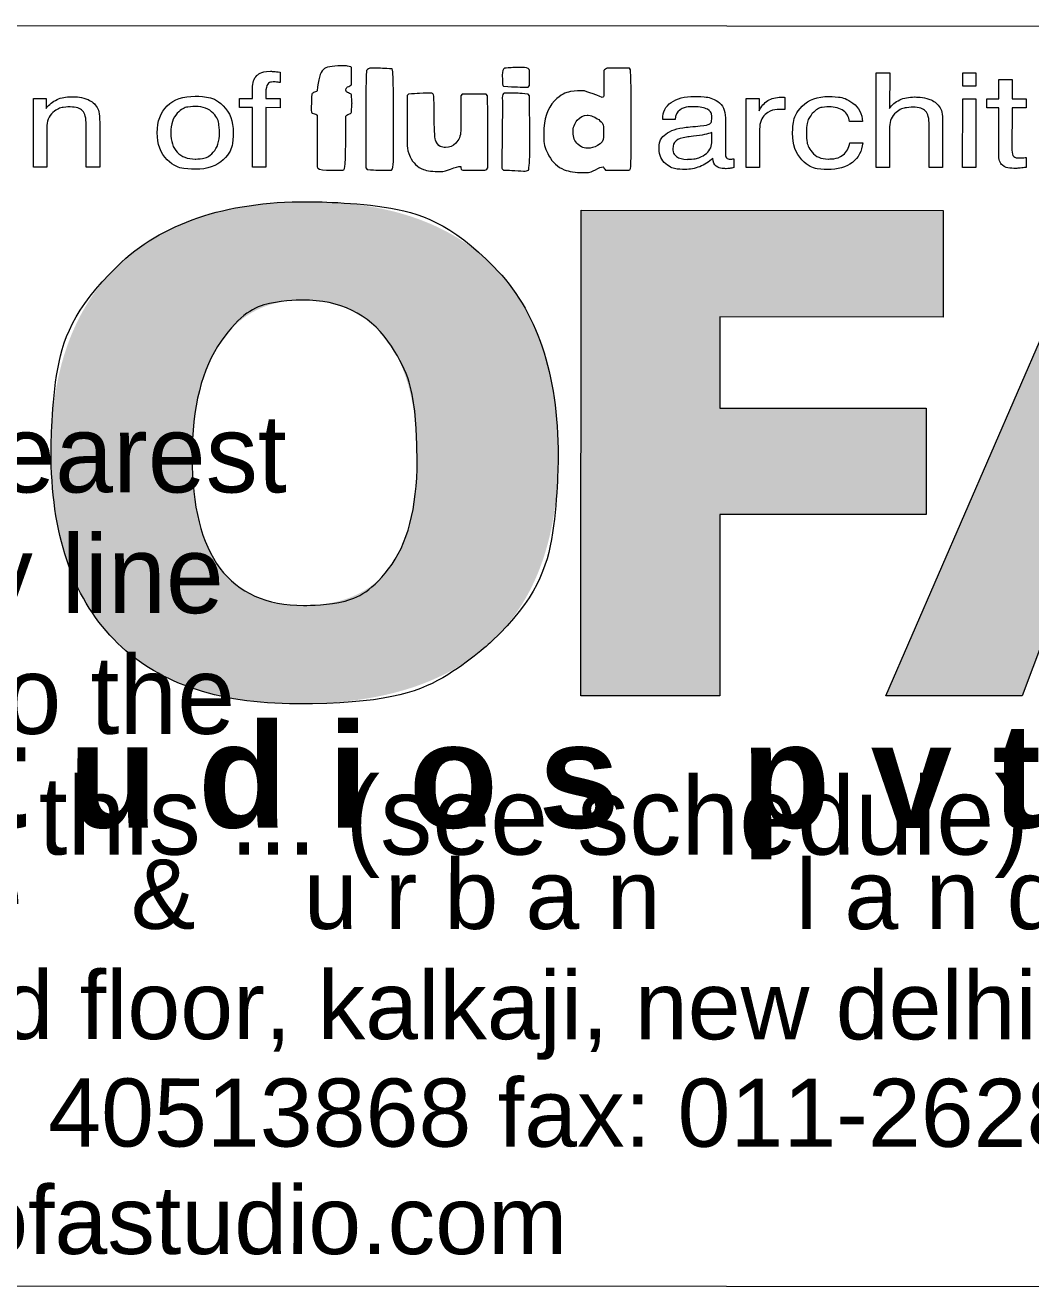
# Model space of a CAD drawing. Header units: millimetres. Extents: x 7675 to 3049577, y -133733 to 101877.
# Drawn here: x 2967256 to 2970612, y 68103 to 72314 of the extents above; entities that cross this region are included whole.
import ezdxf

# ---------------------------------------------------------------- set-up
doc = ezdxf.new("R2010")
doc.units = ezdxf.units.MM
doc.header["$LTSCALE"] = 600
doc.layers.add('ELEV_09_MOFA', color=15, linetype='Continuous', lineweight=9)
doc.layers.add('S-QUERY-TEXT', color=7, linetype='Continuous')

# ---------------------------------------------------------------- blocks, each defined once
blk = doc.blocks.new('21212')
h = blk.add_hatch(color=256)
edge = h.paths.add_edge_path()
edge.add_spline(control_points=[(3829.9, 1980.8), (4033.2, 2179.3), (4325.3, 2278.2), (4705.4, 2278.2), (4705.4, 2278.2), (5082, 2278.2), (5368.9, 2178.2), (5566.1, 1977.7)], knot_values=[0.375, 0.375, 0.375, 0.375, 0.5, 0.5, 0.5, 0.5001, 0.625, 0.625, 0.625, 0.625], degree=3, periodic=0)
edge.add_spline(control_points=[(5566.1, 1977.7), (5763.3, 1777.2), (5862.1, 1486), (5862.1, 1103.6), (5862.1, 1103.6), (5862.1, 729), (5760.7, 445.1), (5557.5, 251.8), (5557.5, 251.8), (5354.2, 58.5), (5054.7, -37.8), (4658.2, -37.8)], knot_values=[0.625, 0.625, 0.625, 0.625, 0.75, 0.75, 0.75, 0.7501, 0.875, 0.875, 0.875, 0.8751, 1, 1, 1, 1], degree=3, periodic=0)
edge.add_spline(control_points=[(4658.2, -37.8), (4287.6, -37.8), (4005.9, 61.1), (3813.4, 259.6)], knot_values=[0, 0, 0, 0, 0.125, 0.125, 0.125, 0.125], degree=3, periodic=0)
edge.add_spline(control_points=[(3813.4, 259.6), (3620.6, 458), (3524.4, 747.2), (3524.4, 1128), (3524.4, 1128), (3524.4, 1497.9), (3626.2, 1782.4), (3829.9, 1980.8)], knot_values=[0.125, 0.125, 0.125, 0.125, 0.25, 0.25, 0.25, 0.2501, 0.375, 0.375, 0.375, 0.375], degree=3, periodic=0)
edge = h.paths.add_edge_path(flags=16)
edge.add_spline(control_points=[(5077.2, 1635.2), (4987.5, 1761.2), (4856.6, 1824.4), (4683.7, 1824.4), (4683.7, 1824.4), (4522.9, 1824.4), (4397.7, 1761.2), (4308.4, 1634.7)], knot_values=[0.625, 0.625, 0.625, 0.625, 0.75, 0.75, 0.75, 0.7501, 0.875, 0.875, 0.875, 0.875], degree=3, periodic=0)
edge.add_spline(control_points=[(4308.4, 1634.7), (4219.1, 1508.3), (4174.5, 1330.1), (4174.5, 1100.5)], knot_values=[0.875, 0.875, 0.875, 0.875, 1, 1, 1, 1], degree=3, periodic=0)
edge.add_spline(control_points=[(4174.5, 1100.5), (4174.5, 873.1), (4217.4, 702.1), (4303.2, 587.6)], knot_values=[0, 0, 0, 0, 0.125, 0.125, 0.125, 0.125], degree=3, periodic=0)
edge.add_spline(control_points=[(4303.2, 587.6), (4389.4, 473.1), (4517.7, 416.1), (4688.9, 416.1), (4688.9, 416.1), (4862.3, 416.1), (4993.2, 472), (5080.7, 584.5)], knot_values=[0.125, 0.125, 0.125, 0.125, 0.25, 0.25, 0.25, 0.2501, 0.375, 0.375, 0.375, 0.375], degree=3, periodic=0)
edge.add_spline(control_points=[(5080.7, 584.5), (5168.3, 696.9), (5212, 863.7), (5212, 1085.5), (5212, 1085.5), (5212, 1325.9), (5167, 1509.3), (5077.2, 1635.2)], knot_values=[0.375, 0.375, 0.375, 0.375, 0.5, 0.5, 0.5, 0.5001, 0.625, 0.625, 0.625, 0.625], degree=3, periodic=0)
h = blk.add_hatch(color=256)
edge = h.paths.add_edge_path()
edge.add_spline(control_points=[(7637.2, 2238.9), (7637.2, 2238.9), (7637.2, 1747.2), (7637.2, 1747.2)], knot_values=[0.2, 0.2, 0.2, 0.2, 0.3, 0.3, 0.3, 0.3], degree=3, periodic=0)
edge.add_spline(control_points=[(7637.2, 1747.2), (7637.2, 1747.2), (6607.5, 1747.2), (6607.5, 1747.2)], knot_values=[0.3, 0.3, 0.3, 0.3, 0.4, 0.4, 0.4, 0.4], degree=3, periodic=0)
edge.add_spline(control_points=[(6607.5, 1747.2), (6607.5, 1747.2), (6607.5, 1326.4), (6607.5, 1326.4)], knot_values=[0.4, 0.4, 0.4, 0.4, 0.5, 0.5, 0.5, 0.5], degree=3, periodic=0)
edge.add_spline(control_points=[(6607.5, 1326.4), (6607.5, 1326.4), (7558.4, 1326.4), (7558.4, 1326.4)], knot_values=[0.5, 0.5, 0.5, 0.5, 0.6, 0.6, 0.6, 0.6], degree=3, periodic=0)
edge.add_spline(control_points=[(7558.4, 1326.4), (7558.4, 1326.4), (7558.4, 836.3), (7558.4, 836.3)], knot_values=[0.6, 0.6, 0.6, 0.6, 0.7, 0.7, 0.7, 0.7], degree=3, periodic=0)
edge.add_spline(control_points=[(7558.4, 836.3), (7558.4, 836.3), (6607.5, 836.3), (6607.5, 836.3)], knot_values=[0.7, 0.7, 0.7, 0.7, 0.8, 0.8, 0.8, 0.8], degree=3, periodic=0)
edge.add_spline(control_points=[(6607.5, 836.3), (6607.5, 836.3), (6607.5, 0), (6607.5, 0)], knot_values=[0.8, 0.8, 0.8, 0.8, 0.9, 0.9, 0.9, 0.9], degree=3, periodic=0)
edge.add_spline(control_points=[(6607.5, 0), (6607.5, 0), (5967.3, 0), (5967.3, 0)], knot_values=[0.9, 0.9, 0.9, 0.9, 1, 1, 1, 1], degree=3, periodic=0)
edge.add_spline(control_points=[(5967.3, 0), (5967.3, 0), (5967.3, 2238.9), (5967.3, 2238.9)], knot_values=[0, 0, 0, 0, 0.1, 0.1, 0.1, 0.1], degree=3, periodic=0)
edge.add_spline(control_points=[(5967.3, 2238.9), (5967.3, 2238.9), (7637.2, 2238.9), (7637.2, 2238.9)], knot_values=[0.1, 0.1, 0.1, 0.1, 0.2, 0.2, 0.2, 0.2], degree=3, periodic=0)
h = blk.add_hatch(color=256)
edge = h.paths.add_edge_path()
edge.add_spline(control_points=[(8153.7, 404.1), (8153.7, 404.1), (8002.5, 0), (8002.5, 0)], knot_values=[0.875, 0.875, 0.875, 0.875, 1, 1, 1, 1], degree=3, periodic=0)
edge.add_spline(control_points=[(8002.5, 0), (8002.5, 0), (7374, 0), (7374, 0)], knot_values=[0, 0, 0, 0, 0.125, 0.125, 0.125, 0.125], degree=3, periodic=0)
edge.add_spline(control_points=[(7374, 0), (7374, 0), (8344.4, 2238.9), (8344.4, 2238.9)], knot_values=[0.125, 0.125, 0.125, 0.125, 0.25, 0.25, 0.25, 0.25], degree=3, periodic=0)
edge.add_spline(control_points=[(8344.4, 2238.9), (8344.4, 2238.9), (9040, 2238.9), (9040, 2238.9)], knot_values=[0.25, 0.25, 0.25, 0.25, 0.375, 0.375, 0.375, 0.375], degree=3, periodic=0)
edge.add_spline(control_points=[(9040, 2238.9), (9040, 2238.9), (9965.8, 0), (9965.8, 0)], knot_values=[0.375, 0.375, 0.375, 0.375, 0.5, 0.5, 0.5, 0.5], degree=3, periodic=0)
edge.add_spline(control_points=[(9965.8, 0), (9965.8, 0), (9267.6, 0), (9267.6, 0)], knot_values=[0.5, 0.5, 0.5, 0.5, 0.625, 0.625, 0.625, 0.625], degree=3, periodic=0)
edge.add_spline(control_points=[(9267.6, 0), (9267.6, 0), (9126.3, 404.1), (9126.3, 404.1)], knot_values=[0.625, 0.625, 0.625, 0.625, 0.75, 0.75, 0.75, 0.75], degree=3, periodic=0)
edge.add_spline(control_points=[(9126.3, 404.1), (9126.3, 404.1), (8153.7, 404.1), (8153.7, 404.1)], knot_values=[0.75, 0.75, 0.75, 0.75, 0.875, 0.875, 0.875, 0.875], degree=3, periodic=0)
edge = h.paths.add_edge_path(flags=16)
edge.add_spline(control_points=[(8340.5, 892.7), (8340.5, 892.7), (8957.7, 892.7), (8957.7, 892.7)], knot_values=[0.666667, 0.666667, 0.666667, 0.666667, 1, 1, 1, 1], degree=3, periodic=0)
edge.add_spline(control_points=[(8957.7, 892.7), (8957.7, 892.7), (8657.8, 1706.2), (8657.8, 1706.2)], knot_values=[0, 0, 0, 0, 0.333333, 0.333333, 0.333333, 0.333333], degree=3, periodic=0)
edge.add_spline(control_points=[(8657.8, 1706.2), (8657.8, 1706.2), (8340.5, 892.7), (8340.5, 892.7)], knot_values=[0.333333, 0.333333, 0.333333, 0.333333, 0.666667, 0.666667, 0.666667, 0.666667], degree=3, periodic=0)
at = {"color": 7}
for points, knots in [([(4452, 2800.8), (4452, 2827.1), (4458.9, 2846.7), (4472.6, 2859.8), (4472.6, 2859.8), (4486.4, 2872.9), (4507, 2879.5), (4534.7, 2879.5), (4534.7, 2879.5), (4539, 2879.5), (4544.5, 2879.2), (4551, 2878.6)], [0.25, 0.25, 0.25, 0.25, 0.3, 0.3, 0.3, 0.325, 0.35, 0.35, 0.35, 0.375, 0.4, 0.4, 0.4, 0.4]), ([(4563.5, 2829.7), (4559, 2830.2), (4555.4, 2830.4), (4552.7, 2830.4), (4552.7, 2830.4), (4538.4, 2830.4), (4528.4, 2827), (4522.7, 2820)], [0.55, 0.55, 0.55, 0.55, 0.6, 0.6, 0.6, 0.625, 0.65, 0.65, 0.65, 0.65]), ([(3551.2, 2748.7), (3570.5, 2757.6), (3593, 2762), (3618.6, 2762), (3618.6, 2762), (3646.1, 2762), (3669.3, 2758.4), (3688.2, 2751.2)], [0.5789474, 0.5789474, 0.5789474, 0.5789474, 0.6315789, 0.6315789, 0.6315789, 0.6578947, 0.6842105, 0.6842105, 0.6842105, 0.6842105]), ([(4059.2, 2720), (4089.9, 2749.6), (4132.8, 2764.4), (4188.2, 2764.4), (4188.2, 2764.4), (4243.8, 2764.4), (4286.9, 2749.6), (4317.6, 2720.1)], [0.125, 0.125, 0.125, 0.125, 0.25, 0.25, 0.25, 0.3125, 0.375, 0.375, 0.375, 0.375]), ([(6382.5, 2736.6), (6408.6, 2755.1), (6444.2, 2764.4), (6489.8, 2764.4), (6489.8, 2764.4), (6538.7, 2764.4), (6574.7, 2756.4), (6597.9, 2740.5)], [0.5483871, 0.5483871, 0.5483871, 0.5483871, 0.58064516, 0.58064516, 0.58064516, 0.59677419, 0.61290323, 0.61290323, 0.61290323, 0.61290323]), ([(6828.1, 2745), (6844.9, 2755.6), (6865.5, 2760.8), (6889.8, 2760.8), (6889.8, 2760.8), (6894.4, 2760.8), (6897.8, 2760.8), (6899.8, 2760.7)], [0.2857143, 0.2857143, 0.2857143, 0.2857143, 0.3571429, 0.3571429, 0.3571429, 0.3928571, 0.4285714, 0.4285714, 0.4285714, 0.4285714]), ([(6987.2, 2719.2), (7017.1, 2749.3), (7058, 2764.4), (7110.1, 2764.4), (7110.1, 2764.4), (7156.2, 2764.4), (7192.9, 2754), (7220.7, 2733.2)], [0.7777778, 0.7777778, 0.7777778, 0.7777778, 0.8333333, 0.8333333, 0.8333333, 0.8611111, 0.8888889, 0.8888889, 0.8888889, 0.8888889]), ([(7436.1, 2748.6), (7455.7, 2757.6), (7478.5, 2762), (7504.8, 2762), (7504.8, 2762), (7532.3, 2762), (7555.5, 2758.4), (7574.4, 2751.2)], [0.5789474, 0.5789474, 0.5789474, 0.5789474, 0.6315789, 0.6315789, 0.6315789, 0.6578947, 0.6842105, 0.6842105, 0.6842105, 0.6842105]), ([(3669.3, 2696.8), (3658.2, 2708.7), (3639.2, 2714.7), (3612.4, 2714.7), (3612.4, 2714.7), (3578, 2714.7), (3551.3, 2706.3), (3532.3, 2689.4)], [0.1052632, 0.1052632, 0.1052632, 0.1052632, 0.1578947, 0.1578947, 0.1578947, 0.1842105, 0.2105263, 0.2105263, 0.2105263, 0.2105263]), ([(4271.6, 2685.8), (4252.4, 2706.6), (4224.8, 2717), (4188.9, 2717), (4188.9, 2717), (4152.4, 2717), (4124.5, 2706.6), (4105.1, 2685.9)], [0.625, 0.625, 0.625, 0.625, 0.75, 0.75, 0.75, 0.8125, 0.875, 0.875, 0.875, 0.875]), ([(4271.6, 2505.9), (4290.7, 2526.7), (4300.2, 2556.7), (4300.2, 2596), (4300.2, 2596), (4300.2, 2635.1), (4290.7, 2665), (4271.6, 2685.8)], [0.375, 0.375, 0.375, 0.375, 0.5, 0.5, 0.5, 0.5625, 0.625, 0.625, 0.625, 0.625]), ([(4317.6, 2720.1), (4348.4, 2690.6), (4363.8, 2649.2), (4363.8, 2596), (4363.8, 2596), (4363.8, 2542.8), (4348.5, 2501.2), (4317.9, 2471.6)], [0.375, 0.375, 0.375, 0.375, 0.5, 0.5, 0.5, 0.5625, 0.625, 0.625, 0.625, 0.625]), ([(6549.5, 2704.9), (6535.9, 2712.9), (6515.2, 2717), (6487.7, 2717), (6487.7, 2717), (6459.3, 2717), (6437.8, 2712), (6423.4, 2702.2)], [0.35483871, 0.35483871, 0.35483871, 0.35483871, 0.38709677, 0.38709677, 0.38709677, 0.40322581, 0.41935484, 0.41935484, 0.41935484, 0.41935484]), ([(6566.7, 2643.5), (6568.9, 2647.3), (6570.1, 2655.7), (6570.1, 2668.5), (6570.1, 2668.5), (6570.1, 2684.7), (6563.2, 2696.8), (6549.5, 2704.9)], [0.29032258, 0.29032258, 0.29032258, 0.29032258, 0.32258065, 0.32258065, 0.32258065, 0.33870968, 0.35483871, 0.35483871, 0.35483871, 0.35483871]), ([(6900.5, 2704.2), (6898.4, 2704.3), (6895.3, 2704.3), (6891.2, 2704.3), (6891.2, 2704.3), (6858.4, 2704.3), (6833.4, 2696.5), (6816.1, 2681)], [0.6428571, 0.6428571, 0.6428571, 0.6428571, 0.7142857, 0.7142857, 0.7142857, 0.75, 0.7857143, 0.7857143, 0.7857143, 0.7857143]), ([(6985.3, 2471.9), (6956.8, 2501.7), (6942.4, 2542.6), (6942.4, 2594.5), (6942.4, 2594.5), (6942.4, 2647.6), (6957.4, 2689.1), (6987.2, 2719.2)], [0.6666667, 0.6666667, 0.6666667, 0.6666667, 0.7222222, 0.7222222, 0.7222222, 0.75, 0.7777778, 0.7777778, 0.7777778, 0.7777778]), ([(7177, 2698.8), (7160.6, 2710.5), (7138.5, 2716.4), (7110.1, 2716.4), (7110.1, 2716.4), (7076.9, 2716.4), (7051.2, 2706), (7033.2, 2685.3), (7033.2, 2685.3), (7015.1, 2664.6), (7006, 2635), (7006, 2596.5), (7006, 2596.5), (7006, 2557.9), (7014.7, 2528.1), (7032.1, 2507.2)], [0.0555556, 0.0555556, 0.0555556, 0.0555556, 0.1111111, 0.1111111, 0.1111111, 0.1388889, 0.1666667, 0.1666667, 0.1666667, 0.1944444, 0.2222222, 0.2222222, 0.2222222, 0.25, 0.2777778, 0.2777778, 0.2777778, 0.2777778]), ([(7555.5, 2696.9), (7544.4, 2708.7), (7525.4, 2714.7), (7498.6, 2714.7), (7498.6, 2714.7), (7465.4, 2714.7), (7438.9, 2706.5), (7419.3, 2690.2)], [0.1052632, 0.1052632, 0.1052632, 0.1052632, 0.1578947, 0.1578947, 0.1578947, 0.1842105, 0.2105263, 0.2105263, 0.2105263, 0.2105263]), ([(6358.3, 2452.6), (6337.3, 2469.5), (6326.8, 2492.8), (6326.8, 2522.5), (6326.8, 2522.5), (6326.8, 2551.4), (6337.1, 2574), (6357.7, 2590.3)], [0.09677419, 0.09677419, 0.09677419, 0.09677419, 0.12903226, 0.12903226, 0.12903226, 0.14516129, 0.16129032, 0.16129032, 0.16129032, 0.16129032]), ([(4105.4, 2505.9), (4124.8, 2485.1), (4152.6, 2474.7), (4188.9, 2474.7), (4188.9, 2474.7), (4224.8, 2474.7), (4252.4, 2485.1), (4271.6, 2505.9)], [0.125, 0.125, 0.125, 0.125, 0.25, 0.25, 0.25, 0.3125, 0.375, 0.375, 0.375, 0.375]), ([(6405.1, 2559.3), (6395.3, 2551), (6390.3, 2539), (6390.3, 2523.2), (6390.3, 2523.2), (6390.3, 2507.4), (6396.1, 2495.3), (6407.4, 2486.8)], [0.3333333, 0.3333333, 0.3333333, 0.3333333, 0.4444444, 0.4444444, 0.4444444, 0.5, 0.5555556, 0.5555556, 0.5555556, 0.5555556]), ([(7032.1, 2507.2), (7049.5, 2486.3), (7074.2, 2475.8), (7106.1, 2475.8), (7106.1, 2475.8), (7134.7, 2475.8), (7157.7, 2482.2), (7174.9, 2495.1)], [0.2777778, 0.2777778, 0.2777778, 0.2777778, 0.3333333, 0.3333333, 0.3333333, 0.3611111, 0.3888889, 0.3888889, 0.3888889, 0.3888889]), ([(7954, 2517), (7954, 2502.7), (7956.4, 2493.3), (7961, 2488.5), (7961, 2488.5), (7965.7, 2483.8), (7974.3, 2481.4), (7986.8, 2481.4), (7986.8, 2481.4), (7990.4, 2481.4), (7994.8, 2481.5), (8000, 2481.7)], [0, 0, 0, 0, 0.05, 0.05, 0.05, 0.075, 0.1, 0.1, 0.1, 0.125, 0.15, 0.15, 0.15, 0.15]), ([(4317.9, 2471.6), (4287.2, 2442), (4244.3, 2427.3), (4188.9, 2427.3), (4188.9, 2427.3), (4133.2, 2427.3), (4090.1, 2442), (4059.4, 2471.5)], [0.625, 0.625, 0.625, 0.625, 0.75, 0.75, 0.75, 0.8125, 0.875, 0.875, 0.875, 0.875]), ([(6514.2, 2440.3), (6492.6, 2431.6), (6469.9, 2427.3), (6445.7, 2427.3), (6445.7, 2427.3), (6408.3, 2427.3), (6379.2, 2435.8), (6358.3, 2452.6)], [0.03225806, 0.03225806, 0.03225806, 0.03225806, 0.06451613, 0.06451613, 0.06451613, 0.08064516, 0.09677419, 0.09677419, 0.09677419, 0.09677419]), ([(6407.4, 2486.8), (6418.8, 2478.3), (6435.1, 2474.1), (6456.2, 2474.1), (6456.2, 2474.1), (6489.4, 2474.1), (6516.4, 2481.2), (6537.6, 2495.7)], [0.5555556, 0.5555556, 0.5555556, 0.5555556, 0.6666667, 0.6666667, 0.6666667, 0.7222222, 0.7777778, 0.7777778, 0.7777778, 0.7777778]), ([(6637.7, 2481.2), (6641.1, 2477.3), (6647.3, 2475.3), (6656.1, 2475.3), (6656.1, 2475.3), (6658, 2475.3), (6660.2, 2475.4), (6662.8, 2475.7)], [0.70967742, 0.70967742, 0.70967742, 0.70967742, 0.74193548, 0.74193548, 0.74193548, 0.75806452, 0.77419355, 0.77419355, 0.77419355, 0.77419355]), ([(7218.1, 2460), (7189.7, 2438.2), (7151.4, 2427.3), (7103.4, 2427.3), (7103.4, 2427.3), (7053.2, 2427.3), (7013.9, 2442.1), (6985.3, 2471.9)], [0.5555556, 0.5555556, 0.5555556, 0.5555556, 0.6111111, 0.6111111, 0.6111111, 0.6388889, 0.6666667, 0.6666667, 0.6666667, 0.6666667]), ([(7992.4, 2434.2), (7984.3, 2433.4), (7977.1, 2432.9), (7970.7, 2432.9), (7970.7, 2432.9), (7941.9, 2432.9), (7921.6, 2437.8), (7909.9, 2447.4)], [0.3, 0.3, 0.3, 0.3, 0.35, 0.35, 0.35, 0.375, 0.4, 0.4, 0.4, 0.4]), ([(6652.6, 2432.1), (6647, 2431.4), (6641.7, 2431.1), (6636.7, 2431.1), (6636.7, 2431.1), (6616.1, 2431.1), (6600.9, 2435), (6590.6, 2442.7)], [0.87096774, 0.87096774, 0.87096774, 0.87096774, 0.90322581, 0.90322581, 0.90322581, 0.91935484, 0.93548387, 0.93548387, 0.93548387, 0.93548387]), ([(3829.9, 1980.8), (4033.2, 2179.3), (4325.3, 2278.2), (4705.4, 2278.2), (4705.4, 2278.2), (5082, 2278.2), (5368.9, 2178.2), (5566.1, 1977.7)], [0.375, 0.375, 0.375, 0.375, 0.5, 0.5, 0.5, 0.5625, 0.625, 0.625, 0.625, 0.625]), ([(3813.4, 259.6), (3620.6, 458), (3524.4, 747.2), (3524.4, 1128), (3524.4, 1128), (3524.4, 1497.9), (3626.2, 1782.4), (3829.9, 1980.8)], [0.125, 0.125, 0.125, 0.125, 0.25, 0.25, 0.25, 0.3125, 0.375, 0.375, 0.375, 0.375]), ([(5566.1, 1977.7), (5763.3, 1777.2), (5862.1, 1486), (5862.1, 1103.6), (5862.1, 1103.6), (5862.1, 729), (5760.7, 445.1), (5557.5, 251.8), (5557.5, 251.8), (5354.2, 58.5), (5054.7, -37.8), (4658.2, -37.8)], [0.625, 0.625, 0.625, 0.625, 0.75, 0.75, 0.75, 0.8125, 0.875, 0.875, 0.875, 0.9375, 1, 1, 1, 1]), ([(5077.2, 1635.2), (4987.5, 1761.2), (4856.6, 1824.4), (4683.7, 1824.4), (4683.7, 1824.4), (4522.9, 1824.4), (4397.7, 1761.2), (4308.4, 1634.7)], [0.625, 0.625, 0.625, 0.625, 0.75, 0.75, 0.75, 0.8125, 0.875, 0.875, 0.875, 0.875]), ([(5080.7, 584.5), (5168.3, 696.9), (5212, 863.7), (5212, 1085.5), (5212, 1085.5), (5212, 1325.9), (5167, 1509.3), (5077.2, 1635.2)], [0.375, 0.375, 0.375, 0.375, 0.5, 0.5, 0.5, 0.5625, 0.625, 0.625, 0.625, 0.625]), ([(4303.2, 587.6), (4389.4, 473.1), (4517.7, 416.1), (4688.9, 416.1), (4688.9, 416.1), (4862.3, 416.1), (4993.2, 472), (5080.7, 584.5)], [0.125, 0.125, 0.125, 0.125, 0.25, 0.25, 0.25, 0.3125, 0.375, 0.375, 0.375, 0.375])]:
    blk.add_open_spline(points, degree=3, knots=knots, dxfattribs=at)
for points in [[(4551, 2878.6), (4557.6, 2878), (4567.3, 2877), (4580, 2875.4)], [(4580, 2875.4), (4580, 2875.4), (4580, 2827.5), (4580, 2827.5)], [(7328.4, 2437.1), (7328.4, 2437.1), (7328.4, 2872.9), (7328.4, 2872.9)], [(7328.4, 2872.9), (7328.4, 2872.9), (7389.9, 2872.9), (7389.9, 2872.9)], [(7389.9, 2872.9), (7389.9, 2872.9), (7389.9, 2709.3), (7389.9, 2709.3)], [(7726.5, 2812.3), (7726.5, 2812.3), (7726.5, 2873.1), (7726.5, 2873.1)], [(7726.5, 2873.1), (7726.5, 2873.1), (7787.9, 2873.1), (7787.9, 2873.1)], [(7787.9, 2873.1), (7787.9, 2873.1), (7787.9, 2812.3), (7787.9, 2812.3)], [(4452, 2754.1), (4452, 2754.1), (4452, 2800.8), (4452, 2800.8)], [(4522.7, 2820), (4516.9, 2813.2), (4514.1, 2800), (4514.1, 2780.7)], [(4580, 2827.5), (4573.4, 2828.4), (4567.9, 2829.2), (4563.5, 2829.7)], [(7787.9, 2812.3), (7787.9, 2812.3), (7726.5, 2812.3), (7726.5, 2812.3)], [(7892.6, 2754.1), (7892.6, 2754.1), (7892.6, 2842.5), (7892.6, 2842.5)], [(7892.6, 2842.5), (7892.6, 2842.5), (7954, 2842.5), (7954, 2842.5)], [(7954, 2842.5), (7954, 2842.5), (7954, 2754.1), (7954, 2754.1)], [(3442.3, 2437.1), (3442.3, 2437.1), (3442.3, 2754.1), (3442.3, 2754.1)], [(3442.3, 2754.1), (3442.3, 2754.1), (3501, 2754.1), (3501, 2754.1)], [(3501, 2754.1), (3501, 2754.1), (3501, 2707.9), (3501, 2707.9)], [(3501, 2707.9), (3515.2, 2726.2), (3531.8, 2739.8), (3551.2, 2748.7)], [(3688.2, 2751.2), (3707.1, 2744.1), (3721.7, 2733.2), (3731.9, 2718.8)], [(4391.8, 2711.7), (4391.8, 2711.7), (4391.8, 2754.1), (4391.8, 2754.1)], [(4391.8, 2754.1), (4391.8, 2754.1), (4452, 2754.1), (4452, 2754.1)], [(4514.1, 2780.7), (4514.1, 2780.7), (4514.1, 2754.1), (4514.1, 2754.1)], [(4514.1, 2754.1), (4514.1, 2754.1), (4580, 2754.1), (4580, 2754.1)], [(4580, 2754.1), (4580, 2754.1), (4580, 2711.7), (4580, 2711.7)], [(6343.6, 2660.7), (6343.6, 2692.7), (6356.5, 2718), (6382.5, 2736.6)], [(6597.9, 2740.5), (6621, 2724.7), (6632.6, 2699.8), (6632.6, 2666.1)], [(6728.9, 2437.1), (6728.9, 2437.1), (6728.9, 2754.1), (6728.9, 2754.1)], [(6728.9, 2754.1), (6728.9, 2754.1), (6788.3, 2754.1), (6788.3, 2754.1)], [(6788.3, 2754.1), (6788.3, 2754.1), (6788.3, 2697.2), (6788.3, 2697.2)], [(6788.3, 2697.2), (6798.1, 2718.5), (6811.4, 2734.5), (6828.1, 2745)], [(6899.8, 2760.7), (6901.9, 2760.6), (6903.8, 2760.3), (6905.9, 2759.9)], [(6905.9, 2759.9), (6905.9, 2759.9), (6905.9, 2703.7), (6905.9, 2703.7)], [(7389.9, 2709.3), (7401.1, 2726.5), (7416.5, 2739.6), (7436.1, 2748.6)], [(7574.4, 2751.2), (7593.3, 2744.1), (7607.9, 2733.2), (7618.1, 2718.8)], [(7726.5, 2437.1), (7726.5, 2437.1), (7726.5, 2754.1), (7726.5, 2754.1)], [(7726.5, 2754.1), (7726.5, 2754.1), (7787.9, 2754.1), (7787.9, 2754.1)], [(7787.9, 2754.1), (7787.9, 2754.1), (7787.9, 2437.1), (7787.9, 2437.1)], [(7837.9, 2711.7), (7837.9, 2711.7), (7837.9, 2754.1), (7837.9, 2754.1)], [(7837.9, 2754.1), (7837.9, 2754.1), (7892.6, 2754.1), (7892.6, 2754.1)], [(7954, 2754.1), (7954, 2754.1), (8019.9, 2754.1), (8019.9, 2754.1)], [(8019.9, 2754.1), (8019.9, 2754.1), (8019.9, 2711.7), (8019.9, 2711.7)], [(3532.3, 2689.4), (3513.3, 2672.5), (3503.7, 2648.6), (3503.7, 2617.6)], [(3685.9, 2632.1), (3685.9, 2663.2), (3680.4, 2684.9), (3669.3, 2696.8)], [(3731.9, 2718.8), (3737.7, 2711.1), (3741.7, 2702.1), (3744.3, 2691.7)], [(3744.3, 2691.7), (3746.7, 2681.4), (3748, 2665), (3748, 2642.4)], [(4013.2, 2596), (4013.2, 2649), (4028.5, 2690.4), (4059.2, 2720)], [(4105.1, 2685.9), (4085.8, 2665.2), (4076.1, 2635.3), (4076.1, 2596)], [(4452, 2711.7), (4452, 2711.7), (4391.8, 2711.7), (4391.8, 2711.7)], [(4452, 2437.1), (4452, 2437.1), (4452, 2711.7), (4452, 2711.7)], [(4580, 2711.7), (4580, 2711.7), (4514.1, 2711.7), (4514.1, 2711.7)], [(4514.1, 2711.7), (4514.1, 2711.7), (4514.1, 2437.1), (4514.1, 2437.1)], [(6423.4, 2702.2), (6408.9, 2692.3), (6401.7, 2677.7), (6401.7, 2658.4)], [(6816.1, 2681), (6799, 2665.6), (6790.4, 2643.1), (6790.4, 2613.5)], [(6905.9, 2703.7), (6904.3, 2703.9), (6902.6, 2704.1), (6900.5, 2704.2)], [(7204.1, 2648.6), (7202.3, 2670.3), (7193.3, 2687), (7177, 2698.8)], [(7220.7, 2733.2), (7248.3, 2712.3), (7263, 2684.2), (7264.9, 2648.6)], [(7419.3, 2690.2), (7399.7, 2674), (7389.9, 2652), (7389.9, 2624.4)], [(7572.1, 2632.1), (7572.1, 2663.5), (7566.6, 2685.1), (7555.5, 2696.9)], [(7618.1, 2718.8), (7623.9, 2711.1), (7627.9, 2702.1), (7630.5, 2691.7)], [(7630.5, 2691.7), (7632.9, 2681.4), (7634.2, 2665), (7634.2, 2642.4)], [(7892.6, 2711.7), (7892.6, 2711.7), (7837.9, 2711.7), (7837.9, 2711.7)], [(7892.6, 2498.9), (7892.6, 2498.9), (7892.6, 2711.7), (7892.6, 2711.7)], [(8019.9, 2711.7), (8019.9, 2711.7), (7954, 2711.7), (7954, 2711.7)], [(7954, 2711.7), (7954, 2711.7), (7954, 2517), (7954, 2517)], [(3685.9, 2437.1), (3685.9, 2437.1), (3685.9, 2632.1), (3685.9, 2632.1)], [(3748, 2642.4), (3748, 2642.4), (3748, 2627.4), (3748, 2627.4)], [(3748, 2627.4), (3748, 2627.4), (3748, 2437.1), (3748, 2437.1)], [(6343.6, 2658.4), (6343.6, 2658.4), (6343.6, 2660.7), (6343.6, 2660.7)], [(6401.7, 2658.4), (6401.7, 2658.4), (6343.6, 2658.4), (6343.6, 2658.4)], [(6357.7, 2590.3), (6378.3, 2606.8), (6409.7, 2617.3), (6451.9, 2622)], [(6451.9, 2622), (6462.5, 2623), (6477, 2624.4), (6495.2, 2626.2)], [(6495.2, 2626.2), (6526.5, 2628.9), (6545.6, 2631.6), (6552.7, 2634.2)], [(6552.7, 2634.2), (6559.7, 2636.5), (6564.4, 2639.6), (6566.7, 2643.5)], [(6632.6, 2666.1), (6632.6, 2666.1), (6632.6, 2507.5), (6632.6, 2507.5)], [(7264.9, 2648.6), (7264.9, 2648.6), (7204.1, 2648.6), (7204.1, 2648.6)], [(7389.9, 2624.4), (7389.9, 2624.4), (7389.9, 2437.1), (7389.9, 2437.1)], [(7572.1, 2437.1), (7572.1, 2437.1), (7572.1, 2632.1), (7572.1, 2632.1)], [(7634.2, 2642.4), (7634.2, 2642.4), (7634.2, 2627.4), (7634.2, 2627.4)], [(7634.2, 2627.4), (7634.2, 2627.4), (7634.2, 2437.1), (7634.2, 2437.1)], [(3503.7, 2617.6), (3503.7, 2617.6), (3503.7, 2437.1), (3503.7, 2437.1)], [(4059.4, 2471.5), (4028.6, 2501), (4013.2, 2542.5), (4013.2, 2596)], [(4076.1, 2596), (4076.1, 2556.7), (4085.9, 2526.7), (4105.4, 2505.9)], [(6453.2, 2576.5), (6430.9, 2573.4), (6414.8, 2567.6), (6405.1, 2559.3)], [(6484.9, 2580.3), (6470.8, 2578.7), (6460.3, 2577.5), (6453.2, 2576.5)], [(6569.4, 2598.4), (6552.9, 2590.7), (6524.8, 2584.7), (6484.9, 2580.3)], [(6569.4, 2551), (6569.4, 2551), (6569.4, 2598.4), (6569.4, 2598.4)], [(6790.4, 2613.5), (6790.4, 2613.5), (6790.4, 2437.1), (6790.4, 2437.1)], [(6537.6, 2495.7), (6558.8, 2510.1), (6569.4, 2528.5), (6569.4, 2551)], [(6632.6, 2507.5), (6632.6, 2494), (6634.3, 2485.2), (6637.7, 2481.2)], [(7174.9, 2495.1), (7192.1, 2507.9), (7202.7, 2526.6), (7206.8, 2551)], [(7206.8, 2551), (7206.8, 2551), (7265.6, 2551), (7265.6, 2551)], [(7265.6, 2551), (7262.5, 2512.1), (7246.6, 2481.8), (7218.1, 2460)], [(6575.2, 2479.4), (6556.1, 2462), (6535.7, 2449), (6514.2, 2440.3)], [(6575.2, 2477.6), (6575.2, 2477.6), (6575.2, 2479.4), (6575.2, 2479.4)], [(6590.6, 2442.7), (6580.3, 2450.4), (6575.2, 2462), (6575.2, 2477.6)], [(6662.8, 2475.7), (6665.5, 2476), (6668.6, 2476.5), (6672.2, 2477.1)], [(6672.2, 2477.1), (6672.2, 2477.1), (6672.2, 2435.9), (6672.2, 2435.9)], [(7909.9, 2447.4), (7898.4, 2457.1), (7892.6, 2474.3), (7892.6, 2498.9)], [(8000, 2481.7), (8005.1, 2481.9), (8011.7, 2482.3), (8019.9, 2482.9)], [(8019.9, 2482.9), (8019.9, 2482.9), (8019.9, 2437.7), (8019.9, 2437.7)], [(3503.7, 2437.1), (3503.7, 2437.1), (3442.3, 2437.1), (3442.3, 2437.1)], [(3748, 2437.1), (3748, 2437.1), (3685.9, 2437.1), (3685.9, 2437.1)], [(4514.1, 2437.1), (4514.1, 2437.1), (4452, 2437.1), (4452, 2437.1)], [(6672.2, 2435.9), (6664.8, 2434.2), (6658.1, 2432.9), (6652.6, 2432.1)], [(6790.4, 2437.1), (6790.4, 2437.1), (6728.9, 2437.1), (6728.9, 2437.1)], [(7389.9, 2437.1), (7389.9, 2437.1), (7328.4, 2437.1), (7328.4, 2437.1)], [(7634.2, 2437.1), (7634.2, 2437.1), (7572.1, 2437.1), (7572.1, 2437.1)], [(7787.9, 2437.1), (7787.9, 2437.1), (7726.5, 2437.1), (7726.5, 2437.1)], [(8019.9, 2437.7), (8009.6, 2436.1), (8000.5, 2435), (7992.4, 2434.2)], [(5967.3, 0), (5967.3, 0), (5967.3, 2238.9), (5967.3, 2238.9)], [(5967.3, 2238.9), (5967.3, 2238.9), (7637.2, 2238.9), (7637.2, 2238.9)], [(7374, 0), (7374, 0), (8344.4, 2238.9), (8344.4, 2238.9)], [(7637.2, 2238.9), (7637.2, 2238.9), (7637.2, 1747.2), (7637.2, 1747.2)], [(7637.2, 1747.2), (7637.2, 1747.2), (6607.5, 1747.2), (6607.5, 1747.2)], [(6607.5, 1747.2), (6607.5, 1747.2), (6607.5, 1326.4), (6607.5, 1326.4)], [(4308.4, 1634.7), (4219.1, 1508.3), (4174.5, 1330.1), (4174.5, 1100.5)], [(6607.5, 1326.4), (6607.5, 1326.4), (7558.4, 1326.4), (7558.4, 1326.4)], [(7558.4, 1326.4), (7558.4, 1326.4), (7558.4, 836.3), (7558.4, 836.3)], [(4174.5, 1100.5), (4174.5, 873.1), (4217.4, 702.1), (4303.2, 587.6)], [(7558.4, 836.3), (7558.4, 836.3), (6607.5, 836.3), (6607.5, 836.3)], [(6607.5, 836.3), (6607.5, 836.3), (6607.5, 0), (6607.5, 0)], [(8153.7, 404.1), (8153.7, 404.1), (8002.5, 0), (8002.5, 0)], [(4658.2, -37.8), (4287.6, -37.8), (4005.9, 61.1), (3813.4, 259.6)], [(6607.5, 0), (6607.5, 0), (5967.3, 0), (5967.3, 0)], [(8002.5, 0), (8002.5, 0), (7374, 0), (7374, 0)]]:
    blk.add_open_spline(points, degree=3, dxfattribs=at)
at = {"color": 72}
for points in [[(4779.2, 2888.2), (4764.7, 2874.7), (4755.3, 2841.5), (4750.9, 2788.7)], [(4860.4, 2904.4), (4818, 2904.4), (4790.9, 2899), (4779.2, 2888.2)], [(4881.6, 2904.4), (4881.6, 2904.4), (4860.4, 2904.4), (4860.4, 2904.4)], [(4905.4, 2900.9), (4893.9, 2903.2), (4886, 2904.4), (4881.6, 2904.4)], [(4908.5, 2896.8), (4908.5, 2896.8), (4905.4, 2900.9), (4905.4, 2900.9)], [(4908.5, 2817.6), (4908.5, 2817.6), (4908.5, 2896.8), (4908.5, 2896.8)], [(4977.5, 2883), (4975.4, 2817.1), (4974.4, 2736.7), (4974.4, 2641.9)], [(5001.3, 2894), (4990.7, 2894), (4982.8, 2890.3), (4977.5, 2883)], [(5022.5, 2894), (5022.5, 2894), (5001.3, 2894), (5001.3, 2894)], [(5096.2, 2890.5), (5061.2, 2892.8), (5036.6, 2894), (5022.5, 2894)], [(5102, 2773.7), (5102, 2840.8), (5100.1, 2879.7), (5096.2, 2890.5)], [(5604, 2854.1), (5604.3, 2849.1), (5604.5, 2845.2), (5604.5, 2842.5)], [(5644.6, 2896.3), (5625.2, 2895.1), (5615.2, 2894.3), (5614.6, 2894)], [(5728.9, 2883), (5728.9, 2890.7), (5721.3, 2895.3), (5706, 2896.8)], [(5728.9, 2814.2), (5728.9, 2814.2), (5728.9, 2883), (5728.9, 2883)], [(6079.1, 2890.2), (6075.3, 2887.7), (6073.1, 2885.5), (6072.5, 2883.6)], [(6072.5, 2883.6), (6072.5, 2883.6), (6072.5, 2767.9), (6072.5, 2767.9)], [(6087.9, 2894), (6085.9, 2894), (6082.9, 2892.7), (6079.1, 2890.2)], [(6189.9, 2894), (6189.9, 2894), (6087.9, 2894), (6087.9, 2894)], [(6195.2, 2887), (6195.2, 2887), (6189.9, 2894), (6189.9, 2894)], [(6197.9, 2791), (6197.6, 2822.6), (6196.7, 2854.6), (6195.2, 2887)], [(4895.9, 2810.1), (4904.3, 2814.4), (4908.5, 2816.9), (4908.5, 2817.6)], [(5604.5, 2842.5), (5604.5, 2842.5), (5604.5, 2835.6), (5604.5, 2821.7)], [(5604.5, 2821.7), (5606.2, 2815.9), (5608.1, 2812.2), (5610.2, 2810.7)], [(5723.2, 2807.2), (5723.2, 2807.2), (5728.9, 2814.2), (5728.9, 2814.2)], [(4738.8, 2783.2), (4732.2, 2781.1), (4728, 2778.1), (4726.2, 2774.3)], [(4750.9, 2788.7), (4749.4, 2787.2), (4745.4, 2785.4), (4738.8, 2783.2)], [(4908.5, 2770.8), (4907.3, 2774.3), (4902.8, 2777.3), (4895, 2779.8)], [(4909.8, 2752.6), (4908.9, 2760.5), (4908.5, 2766.6), (4908.5, 2770.8)], [(5102, 2463.8), (5102, 2463.8), (5102, 2773.7), (5102, 2773.7)], [(5171.3, 2774.8), (5171.3, 2774.8), (5165.6, 2767.3), (5165.6, 2767.3)], [(5165.6, 2767.3), (5165.6, 2767.3), (5165.6, 2536.1), (5165.6, 2536.1)], [(5222.1, 2777.2), (5208, 2776.4), (5191.1, 2775.6), (5171.3, 2774.8)], [(5290.5, 2657.5), (5290.2, 2721.5), (5289, 2759.4), (5287, 2771.4)], [(5419.4, 2774.8), (5419.4, 2774.8), (5412.3, 2767.3), (5412.3, 2767.3)], [(5412.3, 2767.3), (5412.3, 2767.3), (5412.3, 2604.9), (5412.3, 2604.9)], [(5529.8, 2774.8), (5529.8, 2774.8), (5419.4, 2774.8), (5419.4, 2774.8)], [(5535.5, 2767.3), (5535.5, 2767.3), (5529.8, 2774.8), (5529.8, 2774.8)], [(5538.1, 2581.2), (5538.1, 2622.4), (5537.3, 2684.5), (5535.5, 2767.3)], [(5612.9, 2778.3), (5607.6, 2778.3), (5604.6, 2771.6), (5604, 2758.1)], [(5604, 2758.1), (5604.3, 2751.9), (5604.5, 2742.9), (5604.5, 2730.9)], [(5677.7, 2778.3), (5677.7, 2778.3), (5612.9, 2778.3), (5612.9, 2778.3)], [(5723.2, 2774.8), (5701.4, 2777.2), (5686.3, 2778.3), (5677.7, 2778.3)], [(5728.9, 2767.3), (5728.9, 2767.3), (5723.2, 2774.8), (5723.2, 2774.8)], [(5982.9, 2789.3), (5984.7, 2789.3), (5981.9, 2789.5), (5974.5, 2789.9)], [(6018.6, 2778.3), (6010.1, 2779.5), (5998.2, 2783.1), (5982.9, 2789.3)], [(6064.6, 2759.8), (6065.4, 2759.8), (6050.1, 2766), (6018.6, 2778.3)], [(6072.5, 2767.9), (6072.5, 2762.5), (6069.9, 2759.8), (6064.6, 2759.8)], [(6198.7, 2650.5), (6198.7, 2644), (6198.4, 2690.8), (6197.9, 2791)], [(4723.1, 2706.1), (4722.5, 2694.5), (4724.1, 2687.7), (4728, 2685.8)], [(4728, 2685.8), (4743.3, 2683.1), (4750.9, 2680), (4750.9, 2676.6)], [(4750.9, 2676.6), (4750.9, 2676.6), (4750.9, 2438.3), (4750.9, 2438.3)], [(4883.3, 2673.1), (4885.1, 2676.6), (4889.3, 2679.4), (4895.9, 2681.5)], [(4895.9, 2681.5), (4902.5, 2683.6), (4906.7, 2686.8), (4908.5, 2691)], [(4908.5, 2691), (4908.5, 2696), (4908.9, 2703.3), (4909.8, 2712.7)], [(5604.5, 2730.9), (5604.5, 2730.9), (5601.8, 2452.8), (5601.8, 2452.8)], [(4881.1, 2494.4), (4882.6, 2549.9), (4883.3, 2609.5), (4883.3, 2673.1)], [(4974.4, 2641.9), (4974.4, 2641.9), (4974.4, 2512.9), (4974.4, 2512.9)], [(5298, 2557.4), (5293.3, 2566.7), (5290.8, 2600), (5290.5, 2657.5)], [(5930.4, 2597.9), (5930.4, 2620.3), (5936.8, 2639.1), (5949.8, 2654.3)], [(6041.6, 2661.5), (6061.3, 2649.6), (6071.2, 2635.5), (6071.2, 2619.3)], [(6071.2, 2619.3), (6071.2, 2619.3), (6071.2, 2576), (6071.2, 2576)], [(6198.7, 2544.7), (6198.7, 2544.7), (6198.7, 2650.5), (6198.7, 2650.5)], [(5412.3, 2604.9), (5412.3, 2581.7), (5404.8, 2562.8), (5389.8, 2548.2)], [(5538.1, 2438.9), (5538.1, 2438.9), (5538.1, 2581.2), (5538.1, 2581.2)], [(5795.3, 2565.5), (5796.5, 2541.7), (5804.4, 2516.6), (5819.1, 2490.4)], [(5952.9, 2543.6), (5937.9, 2557.4), (5930.4, 2575.6), (5930.4, 2597.9)], [(6071.2, 2576), (6071.2, 2560.9), (6061.8, 2548.2), (6042.9, 2537.8)], [(4974.4, 2512.9), (4974.4, 2509.8), (4974.4, 2504.5), (4974.4, 2496.8)], [(5165.6, 2536.1), (5165.6, 2522.6), (5170.2, 2505.8), (5179.3, 2485.8)], [(6195.2, 2431.4), (6197.6, 2457.2), (6198.7, 2495), (6198.7, 2544.7)], [(4869.7, 2423.9), (4875.5, 2423.9), (4879.1, 2433.7), (4880.2, 2453.4)], [(4880.2, 2453.4), (4880.5, 2462.6), (4880.8, 2476.3), (4881.1, 2494.4)], [(4974.4, 2496.8), (4974.7, 2487.1), (4974.8, 2479.6), (4974.8, 2474.2)], [(4974.8, 2474.2), (4974.8, 2474.2), (4974.8, 2461.1), (4974.8, 2434.9)], [(5093.6, 2423.9), (5099.2, 2429.3), (5102, 2442.6), (5102, 2463.8)], [(5179.3, 2485.8), (5192.8, 2456.5), (5213.3, 2436.8), (5240.6, 2426.8)], [(5601.8, 2452.8), (5601.8, 2442.4), (5602, 2436), (5602.3, 2433.7)], [(5819.1, 2490.4), (5836.2, 2459.6), (5859.7, 2438.2), (5889.8, 2426.2)], [(4750.9, 2438.3), (4750.9, 2428.7), (4765.2, 2423.9), (4793.7, 2423.9)], [(4793.7, 2423.9), (4793.7, 2423.9), (4869.7, 2423.9), (4869.7, 2423.9)], [(4974.8, 2434.9), (4974.8, 2434.9), (4980.6, 2427.4), (4980.6, 2427.4)], [(4980.6, 2427.4), (5003.5, 2425), (5019.7, 2423.9), (5029.1, 2423.9)], [(5029.1, 2423.9), (5029.1, 2423.9), (5093.6, 2423.9), (5093.6, 2423.9)], [(5365.5, 2429.1), (5386.1, 2437.2), (5401.7, 2441.2), (5412.3, 2441.2)], [(5412.3, 2441.2), (5412.3, 2430.1), (5415.6, 2424.5), (5422, 2424.5)], [(5422, 2424.5), (5422, 2424.5), (5524.4, 2424.5), (5524.4, 2424.5)], [(5524.4, 2424.5), (5527.1, 2424.5), (5530, 2426), (5533.3, 2429.1)], [(5533.3, 2429.1), (5536.5, 2432.2), (5538.1, 2435.5), (5538.1, 2438.9)], [(5661.6, 2421.9), (5683.3, 2420.5), (5699.5, 2419.8), (5710.4, 2419.8)], [(5710.4, 2419.8), (5719.5, 2419.8), (5724.7, 2422.5), (5725.9, 2427.9)], [(5889.8, 2426.2), (5912.1, 2417.3), (5941.1, 2412.9), (5976.7, 2412.9)], [(5976.7, 2412.9), (5979.7, 2412.9), (5988.2, 2413.1), (6002.3, 2413.5)], [(6002.3, 2413.5), (6007.6, 2413.5), (6017.9, 2417.7), (6033.2, 2426.2)], [(6033.2, 2426.2), (6048.5, 2434.7), (6060.3, 2438.9), (6068.5, 2438.9)], [(6068.5, 2438.9), (6072.9, 2435.1), (6076.6, 2430.2), (6079.6, 2424.5)], [(6079.6, 2424.5), (6079.6, 2424.5), (6187.3, 2424.5), (6187.3, 2424.5)], [(6187.3, 2424.5), (6190.2, 2424.5), (6192.8, 2426.8), (6195.2, 2431.4)]]:
    blk.add_open_spline(points, degree=3, dxfattribs=at)
for points, knots in [([(5614.6, 2894), (5607.6, 2890.9), (5604, 2880.5), (5604, 2862.7), (5604, 2862.7), (5604, 2861.2), (5604, 2858.3), (5604, 2854.1)], [0.6153846, 0.6153846, 0.6153846, 0.6153846, 0.6923077, 0.6923077, 0.6923077, 0.7307692, 0.7692308, 0.7692308, 0.7692308, 0.7692308]), ([(5706, 2896.8), (5703.9, 2897.2), (5694.1, 2897.4), (5676.4, 2897.4), (5676.4, 2897.4), (5668.2, 2897.4), (5657.6, 2897), (5644.6, 2896.3)], [0.3846154, 0.3846154, 0.3846154, 0.3846154, 0.4615385, 0.4615385, 0.4615385, 0.5, 0.5384615, 0.5384615, 0.5384615, 0.5384615]), ([(4895, 2779.8), (4887.2, 2782.3), (4883.3, 2786.4), (4883.3, 2792.2), (4883.3, 2792.2), (4883.3, 2799.9), (4887.5, 2805.9), (4895.9, 2810.1)], [0.39285714, 0.39285714, 0.39285714, 0.39285714, 0.42857143, 0.42857143, 0.42857143, 0.44642857, 0.46428571, 0.46428571, 0.46428571, 0.46428571]), ([(5610.2, 2810.7), (5662.6, 2808), (5696, 2806.7), (5710.4, 2806.7), (5710.4, 2806.7), (5712.2, 2806.7), (5716.4, 2806.8), (5723.2, 2807.2)], [0, 0, 0, 0, 0.0769231, 0.0769231, 0.0769231, 0.1153846, 0.1538462, 0.1538462, 0.1538462, 0.1538462]), ([(4726.2, 2774.3), (4724.4, 2755.8), (4723.6, 2736.5), (4723.6, 2716.5), (4723.6, 2716.5), (4723.6, 2716.1), (4723.4, 2712.6), (4723.1, 2706.1)], [0.78571429, 0.78571429, 0.78571429, 0.78571429, 0.82142857, 0.82142857, 0.82142857, 0.83928571, 0.85714286, 0.85714286, 0.85714286, 0.85714286]), ([(4909.8, 2712.7), (4910.7, 2722.1), (4911.2, 2729.4), (4911.2, 2734.4), (4911.2, 2734.4), (4911.2, 2738.6), (4910.7, 2744.7), (4909.8, 2752.6)], [0.25, 0.25, 0.25, 0.25, 0.28571429, 0.28571429, 0.28571429, 0.30357143, 0.32142857, 0.32142857, 0.32142857, 0.32142857]), ([(5287, 2771.4), (5286.1, 2776.8), (5281.4, 2779.5), (5272.9, 2779.5), (5272.9, 2779.5), (5265.8, 2779.5), (5248.9, 2778.7), (5222.1, 2777.2)], [0.84, 0.84, 0.84, 0.84, 0.88, 0.88, 0.88, 0.9, 0.92, 0.92, 0.92, 0.92]), ([(5725.9, 2427.9), (5729.7, 2445.3), (5731.6, 2485.6), (5731.6, 2548.8), (5731.6, 2548.8), (5731.6, 2564.6), (5730.7, 2637.4), (5728.9, 2767.3)], [0.0769231, 0.0769231, 0.0769231, 0.0769231, 0.1538462, 0.1538462, 0.1538462, 0.1923077, 0.2307692, 0.2307692, 0.2307692, 0.2307692]), ([(5844.7, 2743.1), (5811.5, 2709.1), (5794.9, 2659.6), (5794.9, 2594.5), (5794.9, 2594.5), (5794.9, 2580.6), (5795, 2570.9), (5795.3, 2565.5)], [0.80769231, 0.80769231, 0.80769231, 0.80769231, 0.84615385, 0.84615385, 0.84615385, 0.86538462, 0.88461538, 0.88461538, 0.88461538, 0.88461538]), ([(5974.5, 2789.9), (5974.5, 2789.9), (5971.9, 2789.9), (5966.6, 2789.9), (5966.6, 2789.9), (5915.7, 2789.9), (5875, 2774.3), (5844.7, 2743.1)], [0.73076923, 0.73076923, 0.73076923, 0.73076923, 0.76923077, 0.76923077, 0.76923077, 0.78846154, 0.80769231, 0.80769231, 0.80769231, 0.80769231]), ([(5949.8, 2654.3), (5962.7, 2669.5), (5977.9, 2677.1), (5995.2, 2677.1), (5995.2, 2677.1), (6009.1, 2677.1), (6024.5, 2671.9), (6041.6, 2661.5)], [0.1111111, 0.1111111, 0.1111111, 0.1111111, 0.2222222, 0.2222222, 0.2222222, 0.2777778, 0.3333333, 0.3333333, 0.3333333, 0.3333333]), ([(5389.8, 2548.2), (5376.6, 2535.1), (5360.7, 2528.5), (5342.2, 2528.5), (5342.2, 2528.5), (5322.4, 2528.5), (5307.7, 2538.2), (5298, 2557.4)], [0.68, 0.68, 0.68, 0.68, 0.72, 0.72, 0.72, 0.74, 0.76, 0.76, 0.76, 0.76]), ([(6042.9, 2537.8), (6027.6, 2529.3), (6013.2, 2525.1), (5999.7, 2525.1), (5999.7, 2525.1), (5981.7, 2525.1), (5966.1, 2531.2), (5952.9, 2543.6)], [0.6666667, 0.6666667, 0.6666667, 0.6666667, 0.7777778, 0.7777778, 0.7777778, 0.8333333, 0.8888889, 0.8888889, 0.8888889, 0.8888889]), ([(5240.6, 2426.8), (5258.3, 2420.2), (5284.3, 2417), (5318.8, 2417), (5318.8, 2417), (5329.4, 2417), (5344.9, 2421), (5365.5, 2429.1)], [0.12, 0.12, 0.12, 0.12, 0.16, 0.16, 0.16, 0.18, 0.2, 0.2, 0.2, 0.2]), ([(5602.3, 2433.7), (5603.7, 2427.2), (5607.3, 2423.9), (5612.9, 2423.9), (5612.9, 2423.9), (5623.8, 2423.9), (5640, 2423.2), (5661.6, 2421.9)], [0.7692308, 0.7692308, 0.7692308, 0.7692308, 0.8461538, 0.8461538, 0.8461538, 0.8846154, 0.9230769, 0.9230769, 0.9230769, 0.9230769])]:
    blk.add_open_spline(points, degree=3, knots=knots, dxfattribs=at)
blk = doc.blocks.new('LOGO MOFAAA')
blk.add_lwpolyline([(750.63, 54.334), (826.847, 54.306), (826.832, 14.158), (750.615, 14.186)], close=True)
at = {"xscale": 0.006904796293405, "yscale": 0.006904796293405, "zscale": 0.006904796293405, "rotation": 359.9790943197136}
blk.add_blockref('21212', (755.591, 32.996), dxfattribs=at)
at = {"attachment_point": 1, "rotation": 359.9791}
for s, insert, char_height, width in [('{\\fSwis721 BT|b1|i0|c0|p34;m :o f a   s t u d i o s   p v t.   l t d.}', (753.389, 32.116), 3.3248, 77.22289), ('{\\fSwis721 BT|b0|i0|c0|p34;a r c h i t e c t u r e    &    u r b a n     l a n d s c a p e}', (753.388, 27.784), 2.21654, 71.71862), ('{\\fSwis721 BT|b0|i0|c0|p34;16/12, lower ground floor, kalkaji, new delhi-110019}', (753.24, 24.224), 2.16756, 77.92677), ('{\\fSwis721 BT|b0|i0|c0|p34;Ph. 011-40513867, 40513868 fax: 011-26287786  }', (753.239, 20.802), 2.16756, 77.92677), ('{\\fSwis721 BT|b0|i0|c0|p34;email: contact@mofastudio.com}', (753.238, 17.38), 2.16756, 77.92677)]:
    blk.add_mtext(s, dxfattribs=dict(at, insert=insert, char_height=char_height, width=width))

msp = doc.modelspace()

# ---------------------------------------------------------------- block references
at = {"layer": 'ELEV_09_MOFA', "xscale": 104.8251023733133, "yscale": 104.8251023733133, "zscale": 104.8251023733133}
msp.add_blockref('LOGO MOFAAA', (2885586.4, 66618.6), dxfattribs=at)

# ---------------------------------------------------------------- texts
at = {"layer": 'S-QUERY-TEXT'}
for s, p in [("Beam mark 'B47' was not placed. The nearest", (2961039.3, 70754.5)), ('beam face is 19243 mm away and every line', (2961039.3, 70351.5)), ('within 700 mm already carries a mark, so the', (2961039.3, 69948.5)), ('beam it names is probably not drawn on this ... (see schedule)', (2961039.3, 69545.5))]:
    msp.add_text(s, height=260, dxfattribs=at).set_placement(p)

doc.saveas('drawing.dxf')
